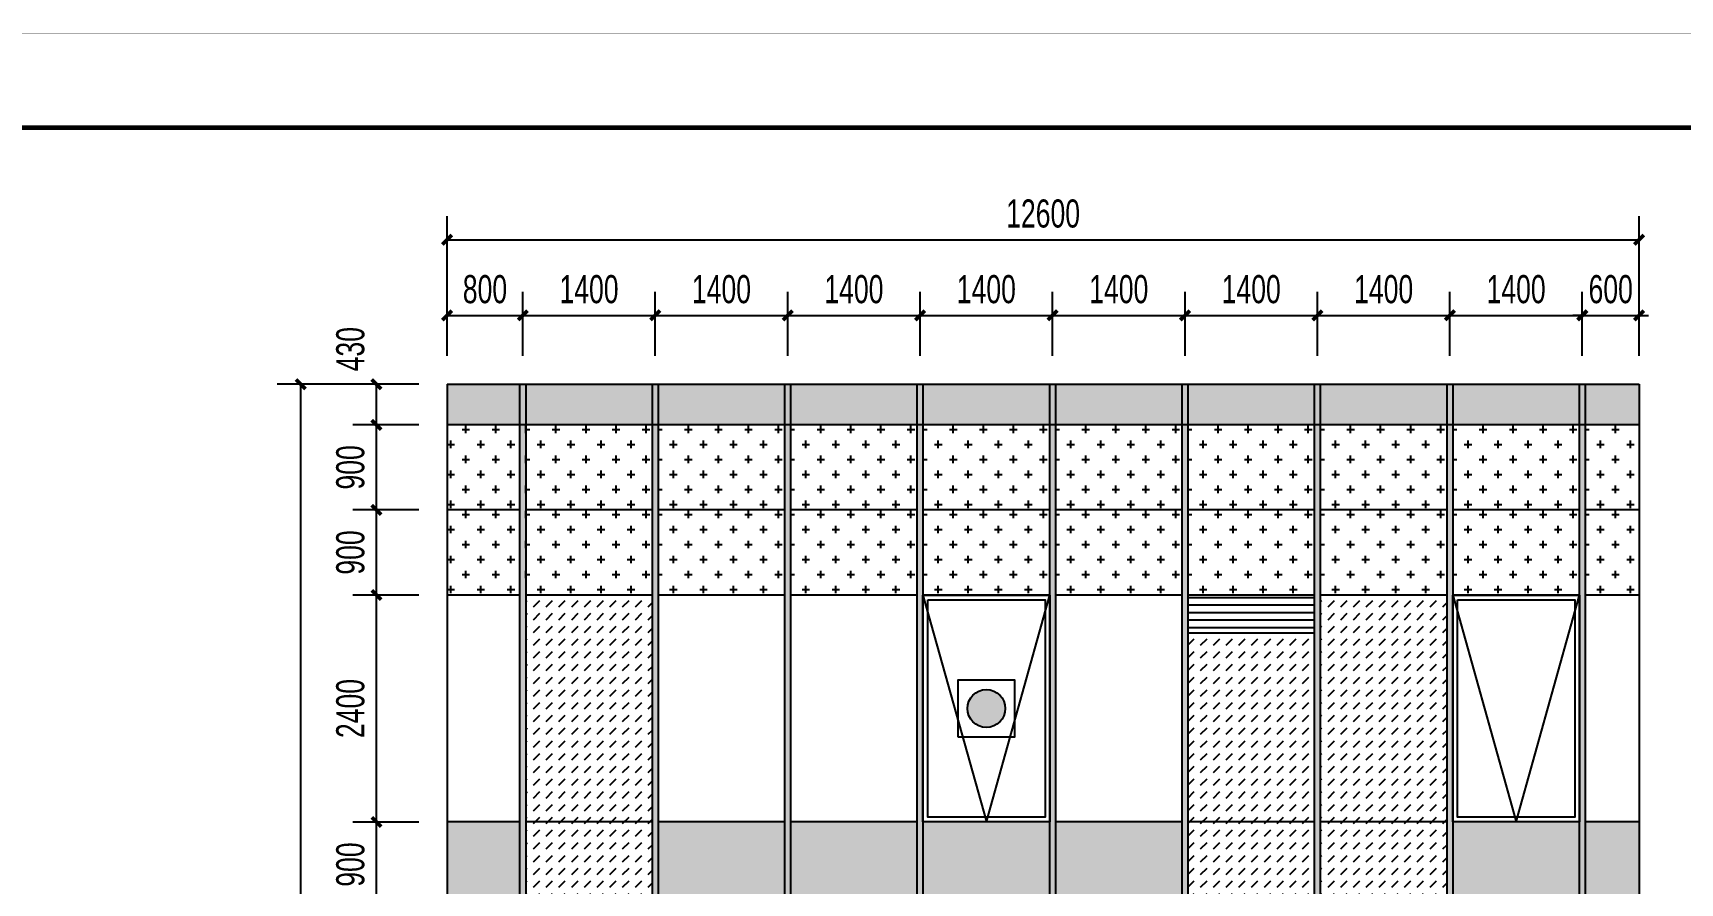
# Model space of a CAD drawing. Extents: x -3 to 440502, y -49243 to 59402.
# Drawn here: x 407219 to 424630, y 50412 to 59402 of the extents above; entities that cross this region are included whole.
import ezdxf

# ---------------------------------------------------------------- set-up
doc = ezdxf.new("R2010")
doc.units = 0
doc.header["$LTSCALE"] = 1000
doc.header["$MEASUREMENT"] = 0
for name, color, linetype in [('01-标注_尺寸', 124, 'Continuous'), ('05-填充_156', 156, 'Continuous'), ('05-填充_18', 18, 'Continuous'), ('05-填充_天正', 26, 'Continuous'), ('A-C_窗', 140, 'Continuous'), ('A-SE-MAT', 9, 'Continuous'), ('D_铝板', 181, 'Continuous'), ('E-立面', 255, 'Continuous')]:
    doc.layers.add(name, color=color, linetype=linetype)
doc.styles.add('_TCH_DIM_T3', font='ros.shx', dxfattribs={"width": 0.705882, "bigfont": 'jd.shx'})
doc.dimstyles.new('_TCH_ARCH&&100', dxfattribs={"dimtxt": 297.5, "dimasz": 100, "dimexe": 250, "dimexo": 300, "dimgap": 126.25, "dimtad": 1, "dimdec": 0, "dimzin": 0, "dimdsep": 46, "dimtxsty": '_TCH_DIM_T3', "dimblk": 'ARCHTICK', "dimcen": 0.09, "dimclrt": 7, "dimazin": 2, "dimtfac": 1, "dimtdec": 0, "dimtix": 1, "dimtmove": 2, "dimatfit": 3, "dimfxl": 0, "dimtolj": 1, "dimtzin": 0, "dimarcsym": 0})
pattern_1 = [(360, (431281.58, 84313.96), (158.75, 158.75), [79.375, -238.125]), (90, (431321.27, 84274.27), (-158.75, 158.75), [79.375, -238.125])]
pattern_2 = [(360, (431281.58, 85213.96), (158.75, 158.75), [79.375, -238.125]), (90, (431321.27, 85174.27), (-158.75, 158.75), [79.375, -238.125])]
pattern_3 = [(45, (431281.58, 84313.96), (4e-14, 134.70384), [95.25, -95.25])]

# ---------------------------------------------------------------- blocks, each defined once
blk = doc.blocks.new('图框-A1')
for points, const_width in [([(0, 0), (841, 0), (841, 594), (0, 594)], 0.05), ([(766, 584), (25, 584), (25, 10), (766, 10)], 0.5)]:
    blk.add_lwpolyline(points, close=True, dxfattribs=dict(const_width=const_width))
blk = doc.blocks.new('A$C2DDF4F07')
at = {"layer": 'A-C_窗'}
for points in [[(0, 2400), (1340, 2400), (1340, 0), (0, 0)], [(50, 2350), (1290, 2350), (1290, 50), (50, 50)]]:
    blk.add_lwpolyline(points, close=True, dxfattribs=at)
blk.add_lwpolyline([(0, 2400), (670, 0), (1340, 2400)], dxfattribs=at)
blk = doc.blocks.new('*U26')
at = {"layer": '05-填充_18'}
h = blk.add_hatch(color=256, dxfattribs=at)
h.dxf.hatch_style = 1
h.paths.add_polyline_path([(60, -14550), (0, -14550), (0, 310), (60, 310)])
blk.add_lwpolyline([(60, -14550), (0, -14550), (0, 310), (60, 310)], close=True)
blk = doc.blocks.new('消防救援窗口标志')
at = {"layer": 'A-SE-MAT'}
h = blk.add_hatch(color=1, dxfattribs=at)
h.dxf.hatch_style = 1
edge = h.paths.add_edge_path()
edge.add_arc((1413360, -341824), 200, 0, 360)
at = {"layer": 'A-SE-MAT', "color": 1}
blk.add_lwpolyline([(1413060, -342124), (1413660, -342124), (1413660, -341524), (1413060, -341524)], close=True, dxfattribs=at)
blk.add_circle((1413360, -341824), 200, dxfattribs=at)
blk = doc.blocks.new('_ArchTick')
at = {"color": 0, "linetype": 'ByBlock', "const_width": 0.4}
blk.add_lwpolyline([(-0.5, -0.5), (0.5, 0.5)], dxfattribs=at)
blk = doc.blocks.new('*D907')
at = {"layer": '01-标注_尺寸', "color": 0, "lineweight": -2, "transparency": 16777216}
for p, q in [((411297, 51058), (410600, 51058)), ((410850, 50158), (410850, 51058)), ((411297, 50158), (410600, 50158))]:
    blk.add_line(p, q, dxfattribs=at)
at = {"layer": 'Defpoints', "color": 0, "transparency": 16777216}
for p in [(410850, 51058), (411597, 51058), (411597, 50158)]:
    blk.add_point(p, dxfattribs=at)
at = {"layer": '01-标注_尺寸', "color": 0, "lineweight": -2, "transparency": 16777216, "xscale": 100, "yscale": 100, "zscale": 100}
for p, rotation in [((410850, 51058), 90), ((410850, 50158), 270)]:
    blk.add_blockref('_ArchTick', p, dxfattribs=dict(at, rotation=rotation))
at = {"layer": '01-标注_尺寸', "color": 7, "transparency": 16777216, "insert": (410575, 50608), "char_height": 297.5, "attachment_point": 5, "rotation": 90, "style": '_TCH_DIM_T3'}
blk.add_mtext('\\A1;900', dxfattribs=at)
blk = doc.blocks.new('*D908')
at = {"layer": '01-标注_尺寸', "color": 0, "lineweight": -2, "transparency": 16777216}
for p, q in [((411297, 53458), (410600, 53458)), ((410850, 51058), (410850, 53458)), ((411297, 51058), (410600, 51058))]:
    blk.add_line(p, q, dxfattribs=at)
at = {"layer": 'Defpoints', "color": 0, "transparency": 16777216}
for p in [(410850, 53458), (411597, 53458), (411597, 51058)]:
    blk.add_point(p, dxfattribs=at)
at = {"layer": '01-标注_尺寸', "color": 0, "lineweight": -2, "transparency": 16777216, "xscale": 100, "yscale": 100, "zscale": 100}
for p, rotation in [((410850, 53458), 90), ((410850, 51058), 270)]:
    blk.add_blockref('_ArchTick', p, dxfattribs=dict(at, rotation=rotation))
at = {"layer": '01-标注_尺寸', "color": 7, "transparency": 16777216, "insert": (410575, 52258), "char_height": 297.5, "attachment_point": 5, "rotation": 90, "style": '_TCH_DIM_T3'}
blk.add_mtext('\\A1;2400', dxfattribs=at)
blk = doc.blocks.new('*D909')
at = {"layer": '01-标注_尺寸', "color": 0, "lineweight": -2, "transparency": 16777216}
for p, q in [((411297, 54358), (410600, 54358)), ((410850, 53458), (410850, 54358)), ((411297, 53458), (410600, 53458))]:
    blk.add_line(p, q, dxfattribs=at)
at = {"layer": 'Defpoints', "color": 0, "transparency": 16777216}
for p in [(410850, 54358), (411597, 54358), (411597, 53458)]:
    blk.add_point(p, dxfattribs=at)
at = {"layer": '01-标注_尺寸', "color": 0, "lineweight": -2, "transparency": 16777216, "xscale": 100, "yscale": 100, "zscale": 100}
for p, rotation in [((410850, 54358), 90), ((410850, 53458), 270)]:
    blk.add_blockref('_ArchTick', p, dxfattribs=dict(at, rotation=rotation))
at = {"layer": '01-标注_尺寸', "color": 7, "transparency": 16777216, "insert": (410575, 53908), "char_height": 297.5, "attachment_point": 5, "rotation": 90, "style": '_TCH_DIM_T3'}
blk.add_mtext('\\A1;900', dxfattribs=at)
blk = doc.blocks.new('*D910')
at = {"layer": '01-标注_尺寸', "color": 0, "lineweight": -2, "transparency": 16777216}
for p, q in [((411297, 55258), (410600, 55258)), ((410850, 54358), (410850, 55258)), ((411297, 54358), (410600, 54358))]:
    blk.add_line(p, q, dxfattribs=at)
at = {"layer": 'Defpoints', "color": 0, "transparency": 16777216}
for p in [(410850, 55258), (411597, 55258), (411597, 54358)]:
    blk.add_point(p, dxfattribs=at)
at = {"layer": '01-标注_尺寸', "color": 0, "lineweight": -2, "transparency": 16777216, "xscale": 100, "yscale": 100, "zscale": 100}
for p, rotation in [((410850, 55258), 90), ((410850, 54358), 270)]:
    blk.add_blockref('_ArchTick', p, dxfattribs=dict(at, rotation=rotation))
at = {"layer": '01-标注_尺寸', "color": 7, "transparency": 16777216, "insert": (410575, 54808), "char_height": 297.5, "attachment_point": 5, "rotation": 90, "style": '_TCH_DIM_T3'}
blk.add_mtext('\\A1;900', dxfattribs=at)
blk = doc.blocks.new('*D911')
at = {"layer": '01-标注_尺寸', "color": 0, "lineweight": -2, "transparency": 16777216}
for p, q in [((411297, 55688), (410600, 55688)), ((410850, 55258), (410850, 55688)), ((411297, 55258), (410600, 55258))]:
    blk.add_line(p, q, dxfattribs=at)
at = {"layer": 'Defpoints', "color": 0, "transparency": 16777216}
for p in [(410850, 55688), (411597, 55688), (411597, 55258)]:
    blk.add_point(p, dxfattribs=at)
at = {"layer": '01-标注_尺寸', "color": 0, "lineweight": -2, "transparency": 16777216, "xscale": 100, "yscale": 100, "zscale": 100}
for p, rotation in [((410850, 55688), 90), ((410850, 55258), 270)]:
    blk.add_blockref('_ArchTick', p, dxfattribs=dict(at, rotation=rotation))
at = {"layer": '01-标注_尺寸', "color": 7, "transparency": 16777216, "insert": (410575, 56058), "char_height": 297.5, "attachment_point": 5, "rotation": 90, "style": '_TCH_DIM_T3'}
blk.add_mtext('\\A1;430', dxfattribs=at)
blk = doc.blocks.new('*D912')
at = {"layer": '01-标注_尺寸', "color": 0, "lineweight": -2, "transparency": 16777216}
for p, q in [((411190, 55688), (409800, 55688)), ((410050, 40828), (410050, 55688)), ((411190, 40828), (409800, 40828))]:
    blk.add_line(p, q, dxfattribs=at)
at = {"layer": 'Defpoints', "color": 0, "transparency": 16777216}
for p in [(410050, 55688), (411490, 55688), (411490, 40828)]:
    blk.add_point(p, dxfattribs=at)
at = {"layer": '01-标注_尺寸', "color": 0, "lineweight": -2, "transparency": 16777216, "xscale": 100, "yscale": 100, "zscale": 100}
for p, rotation in [((410050, 55688), 90), ((410050, 40828), 270)]:
    blk.add_blockref('_ArchTick', p, dxfattribs=dict(at, rotation=rotation))
at = {"layer": '01-标注_尺寸', "color": 7, "transparency": 16777216, "insert": (409775, 48258), "char_height": 297.5, "attachment_point": 5, "rotation": 90, "style": '_TCH_DIM_T3'}
blk.add_mtext('\\A1;14860', dxfattribs=at)
blk = doc.blocks.new('*D913')
at = {"layer": '01-标注_尺寸', "color": 0, "lineweight": -2, "transparency": 16777216}
for p, q in [((411597, 55988), (411597, 56666)), ((412397, 55988), (412397, 56666)), ((411597, 56416), (412397, 56416))]:
    blk.add_line(p, q, dxfattribs=at)
at = {"layer": 'Defpoints', "color": 0, "transparency": 16777216}
for p in [(412397, 56416), (411597, 55688), (412397, 55688)]:
    blk.add_point(p, dxfattribs=at)
at = {"layer": '01-标注_尺寸', "color": 0, "lineweight": -2, "transparency": 16777216, "xscale": 100, "yscale": 100, "zscale": 100, "rotation": 180}
blk.add_blockref('_ArchTick', (411597, 56416), dxfattribs=at)
at = {"layer": '01-标注_尺寸', "color": 0, "lineweight": -2, "transparency": 16777216, "xscale": 100, "yscale": 100, "zscale": 100}
blk.add_blockref('_ArchTick', (412397, 56416), dxfattribs=at)
at = {"layer": '01-标注_尺寸', "color": 7, "transparency": 16777216, "insert": (411997, 56691), "char_height": 297.5, "attachment_point": 5, "style": '_TCH_DIM_T3'}
blk.add_mtext('\\A1;800', dxfattribs=at)
blk = doc.blocks.new('*D914')
at = {"layer": '01-标注_尺寸', "color": 0, "lineweight": -2, "transparency": 16777216}
for p, q in [((412397, 55988), (412397, 56666)), ((413797, 55988), (413797, 56666)), ((412397, 56416), (413797, 56416))]:
    blk.add_line(p, q, dxfattribs=at)
at = {"layer": 'Defpoints', "color": 0, "transparency": 16777216}
for p in [(413797, 56416), (412397, 55688), (413797, 55688)]:
    blk.add_point(p, dxfattribs=at)
at = {"layer": '01-标注_尺寸', "color": 0, "lineweight": -2, "transparency": 16777216, "xscale": 100, "yscale": 100, "zscale": 100, "rotation": 180}
blk.add_blockref('_ArchTick', (412397, 56416), dxfattribs=at)
at = {"layer": '01-标注_尺寸', "color": 0, "lineweight": -2, "transparency": 16777216, "xscale": 100, "yscale": 100, "zscale": 100}
blk.add_blockref('_ArchTick', (413797, 56416), dxfattribs=at)
at = {"layer": '01-标注_尺寸', "color": 7, "transparency": 16777216, "insert": (413097, 56691), "char_height": 297.5, "attachment_point": 5, "style": '_TCH_DIM_T3'}
blk.add_mtext('\\A1;1400', dxfattribs=at)
blk = doc.blocks.new('*D915')
at = {"layer": '01-标注_尺寸', "color": 0, "lineweight": -2, "transparency": 16777216}
for p, q in [((413797, 55988), (413797, 56666)), ((415197, 55988), (415197, 56666)), ((413797, 56416), (415197, 56416))]:
    blk.add_line(p, q, dxfattribs=at)
at = {"layer": 'Defpoints', "color": 0, "transparency": 16777216}
for p in [(415197, 56416), (413797, 55688), (415197, 55688)]:
    blk.add_point(p, dxfattribs=at)
at = {"layer": '01-标注_尺寸', "color": 0, "lineweight": -2, "transparency": 16777216, "xscale": 100, "yscale": 100, "zscale": 100, "rotation": 180}
blk.add_blockref('_ArchTick', (413797, 56416), dxfattribs=at)
at = {"layer": '01-标注_尺寸', "color": 0, "lineweight": -2, "transparency": 16777216, "xscale": 100, "yscale": 100, "zscale": 100}
blk.add_blockref('_ArchTick', (415197, 56416), dxfattribs=at)
at = {"layer": '01-标注_尺寸', "color": 7, "transparency": 16777216, "insert": (414497, 56691), "char_height": 297.5, "attachment_point": 5, "style": '_TCH_DIM_T3'}
blk.add_mtext('\\A1;1400', dxfattribs=at)
blk = doc.blocks.new('*D916')
at = {"layer": '01-标注_尺寸', "color": 0, "lineweight": -2, "transparency": 16777216}
for p, q in [((415197, 55988), (415197, 56666)), ((416597, 55988), (416597, 56666)), ((415197, 56416), (416597, 56416))]:
    blk.add_line(p, q, dxfattribs=at)
at = {"layer": 'Defpoints', "color": 0, "transparency": 16777216}
for p in [(416597, 56416), (415197, 55688), (416597, 55688)]:
    blk.add_point(p, dxfattribs=at)
at = {"layer": '01-标注_尺寸', "color": 0, "lineweight": -2, "transparency": 16777216, "xscale": 100, "yscale": 100, "zscale": 100, "rotation": 180}
blk.add_blockref('_ArchTick', (415197, 56416), dxfattribs=at)
at = {"layer": '01-标注_尺寸', "color": 0, "lineweight": -2, "transparency": 16777216, "xscale": 100, "yscale": 100, "zscale": 100}
blk.add_blockref('_ArchTick', (416597, 56416), dxfattribs=at)
at = {"layer": '01-标注_尺寸', "color": 7, "transparency": 16777216, "insert": (415897, 56691), "char_height": 297.5, "attachment_point": 5, "style": '_TCH_DIM_T3'}
blk.add_mtext('\\A1;1400', dxfattribs=at)
blk = doc.blocks.new('*D917')
at = {"layer": '01-标注_尺寸', "color": 0, "lineweight": -2, "transparency": 16777216}
for p, q in [((416597, 55988), (416597, 56666)), ((417997, 55988), (417997, 56666)), ((416597, 56416), (417997, 56416))]:
    blk.add_line(p, q, dxfattribs=at)
at = {"layer": 'Defpoints', "color": 0, "transparency": 16777216}
for p in [(417997, 56416), (416597, 55688), (417997, 55688)]:
    blk.add_point(p, dxfattribs=at)
at = {"layer": '01-标注_尺寸', "color": 0, "lineweight": -2, "transparency": 16777216, "xscale": 100, "yscale": 100, "zscale": 100, "rotation": 180}
blk.add_blockref('_ArchTick', (416597, 56416), dxfattribs=at)
at = {"layer": '01-标注_尺寸', "color": 0, "lineweight": -2, "transparency": 16777216, "xscale": 100, "yscale": 100, "zscale": 100}
blk.add_blockref('_ArchTick', (417997, 56416), dxfattribs=at)
at = {"layer": '01-标注_尺寸', "color": 7, "transparency": 16777216, "insert": (417297, 56691), "char_height": 297.5, "attachment_point": 5, "style": '_TCH_DIM_T3'}
blk.add_mtext('\\A1;1400', dxfattribs=at)
blk = doc.blocks.new('*D918')
at = {"layer": '01-标注_尺寸', "color": 0, "lineweight": -2, "transparency": 16777216}
for p, q in [((417997, 55988), (417997, 56666)), ((419397, 55988), (419397, 56666)), ((417997, 56416), (419397, 56416))]:
    blk.add_line(p, q, dxfattribs=at)
at = {"layer": 'Defpoints', "color": 0, "transparency": 16777216}
for p in [(419397, 56416), (417997, 55688), (419397, 55688)]:
    blk.add_point(p, dxfattribs=at)
at = {"layer": '01-标注_尺寸', "color": 0, "lineweight": -2, "transparency": 16777216, "xscale": 100, "yscale": 100, "zscale": 100, "rotation": 180}
blk.add_blockref('_ArchTick', (417997, 56416), dxfattribs=at)
at = {"layer": '01-标注_尺寸', "color": 0, "lineweight": -2, "transparency": 16777216, "xscale": 100, "yscale": 100, "zscale": 100}
blk.add_blockref('_ArchTick', (419397, 56416), dxfattribs=at)
at = {"layer": '01-标注_尺寸', "color": 7, "transparency": 16777216, "insert": (418697, 56691), "char_height": 297.5, "attachment_point": 5, "style": '_TCH_DIM_T3'}
blk.add_mtext('\\A1;1400', dxfattribs=at)
blk = doc.blocks.new('*D919')
at = {"layer": '01-标注_尺寸', "color": 0, "lineweight": -2, "transparency": 16777216}
for p, q in [((419397, 55988), (419397, 56666)), ((420797, 55988), (420797, 56666)), ((419397, 56416), (420797, 56416))]:
    blk.add_line(p, q, dxfattribs=at)
at = {"layer": 'Defpoints', "color": 0, "transparency": 16777216}
for p in [(420797, 56416), (419397, 55688), (420797, 55688)]:
    blk.add_point(p, dxfattribs=at)
at = {"layer": '01-标注_尺寸', "color": 0, "lineweight": -2, "transparency": 16777216, "xscale": 100, "yscale": 100, "zscale": 100, "rotation": 180}
blk.add_blockref('_ArchTick', (419397, 56416), dxfattribs=at)
at = {"layer": '01-标注_尺寸', "color": 0, "lineweight": -2, "transparency": 16777216, "xscale": 100, "yscale": 100, "zscale": 100}
blk.add_blockref('_ArchTick', (420797, 56416), dxfattribs=at)
at = {"layer": '01-标注_尺寸', "color": 7, "transparency": 16777216, "insert": (420097, 56691), "char_height": 297.5, "attachment_point": 5, "style": '_TCH_DIM_T3'}
blk.add_mtext('\\A1;1400', dxfattribs=at)
blk = doc.blocks.new('*D920')
at = {"layer": '01-标注_尺寸', "color": 0, "lineweight": -2, "transparency": 16777216}
for p, q in [((420797, 55988), (420797, 56666)), ((422197, 55988), (422197, 56666)), ((420797, 56416), (422197, 56416))]:
    blk.add_line(p, q, dxfattribs=at)
at = {"layer": 'Defpoints', "color": 0, "transparency": 16777216}
for p in [(422197, 56416), (420797, 55688), (422197, 55688)]:
    blk.add_point(p, dxfattribs=at)
at = {"layer": '01-标注_尺寸', "color": 0, "lineweight": -2, "transparency": 16777216, "xscale": 100, "yscale": 100, "zscale": 100, "rotation": 180}
blk.add_blockref('_ArchTick', (420797, 56416), dxfattribs=at)
at = {"layer": '01-标注_尺寸', "color": 0, "lineweight": -2, "transparency": 16777216, "xscale": 100, "yscale": 100, "zscale": 100}
blk.add_blockref('_ArchTick', (422197, 56416), dxfattribs=at)
at = {"layer": '01-标注_尺寸', "color": 7, "transparency": 16777216, "insert": (421497, 56691), "char_height": 297.5, "attachment_point": 5, "style": '_TCH_DIM_T3'}
blk.add_mtext('\\A1;1400', dxfattribs=at)
blk = doc.blocks.new('*D921')
at = {"layer": '01-标注_尺寸', "color": 0, "lineweight": -2, "transparency": 16777216}
for p, q in [((422197, 55988), (422197, 56666)), ((423597, 55988), (423597, 56666)), ((422197, 56416), (423597, 56416))]:
    blk.add_line(p, q, dxfattribs=at)
at = {"layer": 'Defpoints', "color": 0, "transparency": 16777216}
for p in [(423597, 56416), (422197, 55688), (423597, 55688)]:
    blk.add_point(p, dxfattribs=at)
at = {"layer": '01-标注_尺寸', "color": 0, "lineweight": -2, "transparency": 16777216, "xscale": 100, "yscale": 100, "zscale": 100, "rotation": 180}
blk.add_blockref('_ArchTick', (422197, 56416), dxfattribs=at)
at = {"layer": '01-标注_尺寸', "color": 0, "lineweight": -2, "transparency": 16777216, "xscale": 100, "yscale": 100, "zscale": 100}
blk.add_blockref('_ArchTick', (423597, 56416), dxfattribs=at)
at = {"layer": '01-标注_尺寸', "color": 7, "transparency": 16777216, "insert": (422897, 56691), "char_height": 297.5, "attachment_point": 5, "style": '_TCH_DIM_T3'}
blk.add_mtext('\\A1;1400', dxfattribs=at)
blk = doc.blocks.new('*D922')
at = {"layer": '01-标注_尺寸', "color": 0, "lineweight": -2, "transparency": 16777216}
for p, q in [((423597, 55988), (423597, 56666)), ((424197, 55988), (424197, 56666)), ((423597, 56416), (423497, 56416)), ((423597, 56416), (424197, 56416)), ((424197, 56416), (424297, 56416))]:
    blk.add_line(p, q, dxfattribs=at)
at = {"layer": 'Defpoints', "color": 0, "transparency": 16777216}
for p in [(424197, 56416), (423597, 55688), (424197, 55688)]:
    blk.add_point(p, dxfattribs=at)
at = {"layer": '01-标注_尺寸', "color": 0, "lineweight": -2, "transparency": 16777216, "xscale": 100, "yscale": 100, "zscale": 100}
blk.add_blockref('_ArchTick', (423597, 56416), dxfattribs=at)
at = {"layer": '01-标注_尺寸', "color": 0, "lineweight": -2, "transparency": 16777216, "xscale": 100, "yscale": 100, "zscale": 100, "rotation": 180}
blk.add_blockref('_ArchTick', (424197, 56416), dxfattribs=at)
at = {"layer": '01-标注_尺寸', "color": 7, "transparency": 16777216, "insert": (423897, 56691), "char_height": 297.5, "attachment_point": 5, "style": '_TCH_DIM_T3'}
blk.add_mtext('\\A1;600', dxfattribs=at)
blk = doc.blocks.new('*D923')
at = {"layer": '01-标注_尺寸', "color": 0, "lineweight": -2, "transparency": 16777216}
for p, q in [((411597, 56067), (411597, 57466)), ((424197, 56067), (424197, 57466)), ((411597, 57216), (424197, 57216))]:
    blk.add_line(p, q, dxfattribs=at)
at = {"layer": 'Defpoints', "color": 0, "transparency": 16777216}
for p in [(424197, 57216), (411597, 55767), (424197, 55767)]:
    blk.add_point(p, dxfattribs=at)
at = {"layer": '01-标注_尺寸', "color": 0, "lineweight": -2, "transparency": 16777216, "xscale": 100, "yscale": 100, "zscale": 100, "rotation": 180}
blk.add_blockref('_ArchTick', (411597, 57216), dxfattribs=at)
at = {"layer": '01-标注_尺寸', "color": 0, "lineweight": -2, "transparency": 16777216, "xscale": 100, "yscale": 100, "zscale": 100}
blk.add_blockref('_ArchTick', (424197, 57216), dxfattribs=at)
at = {"layer": '01-标注_尺寸', "color": 7, "transparency": 16777216, "insert": (417897, 57491), "char_height": 297.5, "attachment_point": 5, "style": '_TCH_DIM_T3'}
blk.add_mtext('\\A1;12600', dxfattribs=at)

msp = doc.modelspace()

# ---------------------------------------------------------------- hatches: boundary and pattern name
at = {"layer": '05-填充_156'}
h = msp.add_hatch(dxfattribs=at)
h.set_pattern_fill('CROSS', color=136, scale=100, angle=90)
h.set_pattern_definition(pattern_2)
h.paths.add_polyline_path([(412367.3, 55258.2), (411597.3, 55258.2), (411597.3, 54358.2), (412367.3, 54358.2)])
h = msp.add_hatch(dxfattribs=at)
h.set_pattern_fill('CROSS', color=136, scale=100, angle=90)
h.set_pattern_definition(pattern_2)
h.paths.add_polyline_path([(413767.3, 55258.2), (412427.3, 55258.2), (412427.3, 54358.2), (413767.3, 54358.2)])
h = msp.add_hatch(dxfattribs=at)
h.set_pattern_fill('CROSS', color=136, scale=100, angle=90)
h.set_pattern_definition([(360, (432681.58, 85213.96), (158.75, 158.75), [79.375, -238.125]), (90, (432721.27, 85174.27), (-158.75, 158.75), [79.375, -238.125])])
h.paths.add_polyline_path([(415167.3, 55258.2), (413827.3, 55258.2), (413827.3, 54358.2), (415167.3, 54358.2)])
h = msp.add_hatch(dxfattribs=at)
h.set_pattern_fill('CROSS', color=136, scale=100, angle=90)
h.set_pattern_definition([(360, (434081.58, 85213.96), (158.75, 158.75), [79.375, -238.125]), (90, (434121.27, 85174.27), (-158.75, 158.75), [79.375, -238.125])])
h.paths.add_polyline_path([(416567.3, 55258.2), (415227.3, 55258.2), (415227.3, 54358.2), (416567.3, 54358.2)])
h = msp.add_hatch(dxfattribs=at)
h.set_pattern_fill('CROSS', color=136, scale=100, angle=90)
h.set_pattern_definition([(360, (435481.58, 85213.96), (158.75, 158.75), [79.375, -238.125]), (90, (435521.27, 85174.27), (-158.75, 158.75), [79.375, -238.125])])
h.paths.add_polyline_path([(417967.3, 55258.2), (416627.3, 55258.2), (416627.3, 54358.2), (417967.3, 54358.2)])
h = msp.add_hatch(dxfattribs=at)
h.set_pattern_fill('CROSS', color=136, scale=100, angle=90)
h.set_pattern_definition([(360, (436881.58, 85213.96), (158.75, 158.75), [79.375, -238.125]), (90, (436921.27, 85174.27), (-158.75, 158.75), [79.375, -238.125])])
h.paths.add_polyline_path([(419367.3, 55258.2), (418027.3, 55258.2), (418027.3, 54358.2), (419367.3, 54358.2)])
h = msp.add_hatch(dxfattribs=at)
h.set_pattern_fill('CROSS', color=136, scale=100, angle=90)
h.set_pattern_definition([(360, (438281.58, 85213.96), (158.75, 158.75), [79.375, -238.125]), (90, (438321.27, 85174.27), (-158.75, 158.75), [79.375, -238.125])])
h.paths.add_polyline_path([(420767.3, 55258.2), (419427.3, 55258.2), (419427.3, 54358.2), (420767.3, 54358.2)])
h = msp.add_hatch(dxfattribs=at)
h.set_pattern_fill('CROSS', color=136, scale=100, angle=90)
h.set_pattern_definition([(360, (439681.58, 85213.96), (158.75, 158.75), [79.375, -238.125]), (90, (439721.27, 85174.27), (-158.75, 158.75), [79.375, -238.125])])
h.paths.add_polyline_path([(422167.3, 55258.2), (420827.3, 55258.2), (420827.3, 54358.2), (422167.3, 54358.2)])
h = msp.add_hatch(dxfattribs=at)
h.set_pattern_fill('CROSS', color=136, scale=100, angle=90)
h.set_pattern_definition([(360, (441081.58, 85213.96), (158.75, 158.75), [79.375, -238.125]), (90, (441121.27, 85174.27), (-158.75, 158.75), [79.375, -238.125])])
h.paths.add_polyline_path([(423567.3, 55258.2), (422227.3, 55258.2), (422227.3, 54358.2), (423567.3, 54358.2)])
h = msp.add_hatch(dxfattribs=at)
h.set_pattern_fill('CROSS', color=136, scale=100, angle=90)
h.set_pattern_definition([(360, (442481.58, 85213.96), (158.75, 158.75), [79.375, -238.125]), (90, (442521.27, 85174.27), (-158.75, 158.75), [79.375, -238.125])])
h.paths.add_polyline_path([(424197.3, 55258.2), (423627.3, 55258.2), (423627.3, 54358.2), (424197.3, 54358.2)])
h = msp.add_hatch(dxfattribs=at)
h.set_pattern_fill('CROSS', color=136, scale=100, angle=90)
h.set_pattern_definition(pattern_1)
h.paths.add_polyline_path([(412367.3, 54358.2), (411597.3, 54358.2), (411597.3, 53458.2), (412367.3, 53458.2)])
h = msp.add_hatch(dxfattribs=at)
h.set_pattern_fill('CROSS', color=136, scale=100, angle=90)
h.set_pattern_definition(pattern_1)
h.paths.add_polyline_path([(413767.3, 54358.2), (412427.3, 54358.2), (412427.3, 53458.2), (413767.3, 53458.2)])
h = msp.add_hatch(dxfattribs=at)
h.set_pattern_fill('CROSS', color=136, scale=100, angle=90)
h.set_pattern_definition([(360, (432681.58, 84313.96), (158.75, 158.75), [79.375, -238.125]), (90, (432721.27, 84274.27), (-158.75, 158.75), [79.375, -238.125])])
h.paths.add_polyline_path([(415167.3, 54358.2), (413827.3, 54358.2), (413827.3, 53458.2), (415167.3, 53458.2)])
h = msp.add_hatch(dxfattribs=at)
h.set_pattern_fill('CROSS', color=136, scale=100, angle=90)
h.set_pattern_definition([(360, (434081.58, 84313.96), (158.75, 158.75), [79.375, -238.125]), (90, (434121.27, 84274.27), (-158.75, 158.75), [79.375, -238.125])])
h.paths.add_polyline_path([(416567.3, 54358.2), (415227.3, 54358.2), (415227.3, 53458.2), (416567.3, 53458.2)])
h = msp.add_hatch(dxfattribs=at)
h.set_pattern_fill('CROSS', color=136, scale=100, angle=90)
h.set_pattern_definition([(360, (435481.58, 84313.96), (158.75, 158.75), [79.375, -238.125]), (90, (435521.27, 84274.27), (-158.75, 158.75), [79.375, -238.125])])
h.paths.add_polyline_path([(417967.3, 54358.2), (416627.3, 54358.2), (416627.3, 53458.2), (417967.3, 53458.2)])
h = msp.add_hatch(dxfattribs=at)
h.set_pattern_fill('CROSS', color=136, scale=100, angle=90)
h.set_pattern_definition([(360, (436881.58, 84313.96), (158.75, 158.75), [79.375, -238.125]), (90, (436921.27, 84274.27), (-158.75, 158.75), [79.375, -238.125])])
h.paths.add_polyline_path([(419367.3, 54358.2), (418027.3, 54358.2), (418027.3, 53458.2), (419367.3, 53458.2)])
h = msp.add_hatch(dxfattribs=at)
h.set_pattern_fill('CROSS', color=136, scale=100, angle=90)
h.set_pattern_definition([(360, (438281.58, 84313.96), (158.75, 158.75), [79.375, -238.125]), (90, (438321.27, 84274.27), (-158.75, 158.75), [79.375, -238.125])])
h.paths.add_polyline_path([(420767.3, 54358.2), (419427.3, 54358.2), (419427.3, 53458.2), (420767.3, 53458.2)])
h = msp.add_hatch(dxfattribs=at)
h.set_pattern_fill('CROSS', color=136, scale=100, angle=90)
h.set_pattern_definition([(360, (439681.58, 84313.96), (158.75, 158.75), [79.375, -238.125]), (90, (439721.27, 84274.27), (-158.75, 158.75), [79.375, -238.125])])
h.paths.add_polyline_path([(422167.3, 54358.2), (420827.3, 54358.2), (420827.3, 53458.2), (422167.3, 53458.2)])
h = msp.add_hatch(dxfattribs=at)
h.set_pattern_fill('CROSS', color=136, scale=100, angle=90)
h.set_pattern_definition([(360, (441081.58, 84313.96), (158.75, 158.75), [79.375, -238.125]), (90, (441121.27, 84274.27), (-158.75, 158.75), [79.375, -238.125])])
h.paths.add_polyline_path([(423567.3, 54358.2), (422227.3, 54358.2), (422227.3, 53458.2), (423567.3, 53458.2)])
h = msp.add_hatch(dxfattribs=at)
h.set_pattern_fill('CROSS', color=136, scale=100, angle=90)
h.set_pattern_definition([(360, (442481.58, 84313.96), (158.75, 158.75), [79.375, -238.125]), (90, (442521.27, 84274.27), (-158.75, 158.75), [79.375, -238.125])])
h.paths.add_polyline_path([(424197.3, 54358.2), (423627.3, 54358.2), (423627.3, 53458.2), (424197.3, 53458.2)])
h = msp.add_hatch(dxfattribs=at)
h.set_pattern_fill('DASH', color=256, scale=100, angle=135)
h.set_pattern_definition([(45, (422881.58, 84313.96), (4e-14, 134.70384), [95.25, -95.25])])
h.paths.add_polyline_path([(413767.3, 53458.2), (412427.3, 53458.2), (412427.3, 50158.2), (413767.3, 50158.2)])
h = msp.add_hatch(dxfattribs=at)
h.set_pattern_fill('DASH', color=256, scale=100, angle=135)
h.set_pattern_definition(pattern_3)
h.paths.add_polyline_path([(422167.3, 53458.2), (420827.3, 53458.2), (420827.3, 50158.2), (422167.3, 50158.2)])
h = msp.add_hatch(dxfattribs=at)
h.set_pattern_fill('DASH', color=256, scale=100, angle=135)
h.set_pattern_definition(pattern_3)
h.paths.add_polyline_path([(420767.3, 53058.2), (419427.3, 53058.2), (419427.3, 50158.2), (420767.3, 50158.2)])
at = {"layer": '05-填充_18'}
h = msp.add_hatch(color=256, dxfattribs=at)
h.dxf.hatch_style = 1
h.paths.add_polyline_path([(411597.3, 55688.2), (411597.3, 55258.2), (424197.3, 55258.2), (424197.3, 55688.2)])
at = {"layer": '05-填充_天正'}
h = msp.add_hatch(dxfattribs=at)
h.set_pattern_fill('AR-CONC', color=256, scale=200)
h.set_pattern_definition([(50, (0, 0), (364.36934, -31.87817), [38.1, -419.1]), (355, (0, 0), (-70.48565, 382.1133), [30.48, -335.28]), (100.451, (30.36, -2.66), (293.885, 350.23338), [32.38, -356.18]), (46.1842, (0, 101.6), (542.1581, -84.08466), [57.15, -628.65]), (96.6356, (45.2, 94.6), (474.8085, 494.8511), [48.57, -534.27]), (351.184, (0, 101.6), (474.8092, 494.8502), [45.72, -502.92]), (21, (50.8, 76.2), (303.22976, -204.53104), [38.1, -419.1]), (326, (50.8, 76.2), (123.60406, 368.37593), [30.48, -335.28]), (71.4514, (76.07, 59.16), (426.83298, 163.84572), [32.38, -356.18]), (37.5, (0, 0), (6.177207, 169.110078), [0, -331.216, 0, -340.36, 0, -336.55]), (7.5, (0, 0), (133.639325, 200.36115), [0, -194.056, 0, -323.596, 0, -128.27]), (327.5, (-113.28, 0), (271.18119, -11.45749), [0, -127, 0, -396.24, 0, -525.78]), (317.5, (-164.08, 0), (296.25836, 50.85298), [0, -165.1, 0, -263.144, 0, -373.38])])
h.paths.add_polyline_path([(423627.3, 51058.2), (424197.3, 51058.2), (424197.3, 50158.2), (423627.3, 50158.2)])
h.paths.add_polyline_path([(422227.3, 50158.2), (423567.3, 50158.2), (423567.3, 51058.2), (422227.3, 51058.2)])
h.paths.add_polyline_path([(418027.3, 50158.2), (419367.3, 50158.2), (419367.3, 51058.2), (418027.3, 51058.2)])
h.paths.add_polyline_path([(416627.3, 50158.2), (417967.3, 50158.2), (417967.3, 51058.2), (416627.3, 51058.2)])
h.paths.add_polyline_path([(415227.3, 50158.2), (416567.3, 50158.2), (416567.3, 51058.2), (415227.3, 51058.2)])
h.paths.add_polyline_path([(413827.3, 50158.2), (415167.3, 50158.2), (415167.3, 51058.2), (413827.3, 51058.2)])
h.paths.add_polyline_path([(411597.3, 50158.2), (412367.3, 50158.2), (412367.3, 51058.2), (411597.3, 51058.2)])
h.paths.add_polyline_path([(423627.3, 46858.2), (424197.3, 46858.2), (424197.3, 45958.2), (423627.3, 45958.2)])
h.paths.add_polyline_path([(422227.3, 45958.2), (423567.3, 45958.2), (423567.3, 46858.2), (422227.3, 46858.2)])
h.paths.add_polyline_path([(418027.3, 45958.2), (419367.3, 45958.2), (419367.3, 46858.2), (418027.3, 46858.2)])
h.paths.add_polyline_path([(416627.3, 45958.2), (417967.3, 45958.2), (417967.3, 46858.2), (416627.3, 46858.2)])
h.paths.add_polyline_path([(415227.3, 45958.2), (416567.3, 45958.2), (416567.3, 46858.2), (415227.3, 46858.2)])
h.paths.add_polyline_path([(413827.3, 45958.2), (415167.3, 45958.2), (415167.3, 46858.2), (413827.3, 46858.2)])
h.paths.add_polyline_path([(411597.3, 45958.2), (412367.3, 45958.2), (412367.3, 46858.2), (411597.3, 46858.2)])
h.paths.add_polyline_path([(423627.3, 42658.2), (424197.3, 42658.2), (424197.3, 41758.2), (423627.3, 41758.2)])
h.paths.add_polyline_path([(422227.3, 41758.2), (423567.3, 41758.2), (423567.3, 42658.2), (422227.3, 42658.2)])
h.paths.add_polyline_path([(418027.3, 41758.2), (419367.3, 41758.2), (419367.3, 42658.2), (418027.3, 42658.2)])
h.paths.add_polyline_path([(416627.3, 41758.2), (417967.3, 41758.2), (417967.3, 42658.2), (416627.3, 42658.2)])
h.paths.add_polyline_path([(415227.3, 41758.2), (416567.3, 41758.2), (416567.3, 42658.2), (415227.3, 42658.2)])
h.paths.add_polyline_path([(413827.3, 41758.2), (415167.3, 41758.2), (415167.3, 42658.2), (413827.3, 42658.2)])
h.paths.add_polyline_path([(411597.3, 41758.2), (412367.3, 41758.2), (412367.3, 42658.2), (411597.3, 42658.2)])
at = {"layer": 'A-C_窗'}
h = msp.add_hatch(dxfattribs=at)
h.set_pattern_fill('ANSI31', color=256, scale=50, angle=315)
h.set_pattern_definition([(0, (777785.455, -97538.03), (2e-14, 79.375), [])])
h.paths.add_polyline_path([(420767.3, 53458.2), (419427.3, 53458.2), (419427.3, 53058.2), (420767.3, 53058.2)])

# ---------------------------------------------------------------- linework, layer by layer
for points in [[(412367.3, 54358.2), (411597.3, 54358.2)], [(413767.3, 54358.2), (412427.3, 54358.2)], [(415167.3, 54358.2), (413827.3, 54358.2)], [(416567.3, 54358.2), (415227.3, 54358.2)], [(417967.3, 54358.2), (416627.3, 54358.2)], [(419367.3, 54358.2), (418027.3, 54358.2)], [(420767.3, 54358.2), (419427.3, 54358.2)], [(422167.3, 54358.2), (420827.3, 54358.2)], [(423567.3, 54358.2), (422227.3, 54358.2)], [(424197.3, 54358.2), (423627.3, 54358.2)], [(412367.3, 53458.2), (411597.3, 53458.2)], [(413767.3, 53458.2), (412427.3, 53458.2)], [(415167.3, 53458.2), (413827.3, 53458.2)], [(416567.3, 53458.2), (415227.3, 53458.2)], [(417967.3, 53458.2), (416627.3, 53458.2)], [(419367.3, 53458.2), (418027.3, 53458.2)], [(420767.3, 53458.2), (419427.3, 53458.2)], [(422167.3, 53458.2), (420827.3, 53458.2)], [(423567.3, 53458.2), (422227.3, 53458.2)], [(424197.3, 53458.2), (423627.3, 53458.2)], [(419427.3, 53058.2), (420767.3, 53058.2)], [(412367.3, 51058.2), (411597.3, 51058.2)], [(413767.3, 51058.2), (412427.3, 51058.2)], [(415167.3, 51058.2), (413827.3, 51058.2)], [(416567.3, 51058.2), (415227.3, 51058.2)], [(419367.3, 51058.2), (418027.3, 51058.2)], [(420767.3, 51058.2), (419427.3, 51058.2)], [(422167.3, 51058.2), (420827.3, 51058.2)], [(423567.3, 51058.2), (422227.3, 51058.2)], [(424197.3, 51058.2), (423627.3, 51058.2)]]:
    msp.add_lwpolyline(points, dxfattribs=at)
at = {"layer": 'E-立面'}
for p, q in [((411597.3, 55688.2), (424197.3, 55688.2)), ((411597.3, 55688.2), (411597.3, 40828.2)), ((424197.3, 55688.2), (424197.3, 40828.2))]:
    msp.add_line(p, q, dxfattribs=at)
msp.add_lwpolyline([(424197.3, 55258.2), (411597.3, 55258.2)], dxfattribs=at)

# ---------------------------------------------------------------- block references
at = {"xscale": 100, "yscale": 100, "zscale": 100}
msp.add_blockref('图框-A1', (356400, 0), dxfattribs=at)
at = {"layer": 'A-C_窗'}
for p in [(416627.3, 51058.2), (422227.3, 51058.2)]:
    msp.add_blockref('A$C2DDF4F07', p, dxfattribs=at)
at = {"layer": 'A-SE-MAT'}
msp.add_blockref('消防救援窗口标志', (-996062.8, 394082.5), dxfattribs=at)
at = {"layer": 'D_铝板'}
for p in [(412367.3, 55378.3), (413767.3, 55378.3), (415167.3, 55378.3), (416567.3, 55378.3), (417967.3, 55378.3), (419367.3, 55378.3), (420767.3, 55378.3), (422167.3, 55378.3), (423567.3, 55378.3)]:
    msp.add_blockref('*U26', p, dxfattribs=at)

# ---------------------------------------------------------------- dimensions: what is measured, and where the dimension line sits
at = {"layer": '01-标注_尺寸'}
for p1, p2, distance, picture, middle in [((411597.3, 55766.7), (424197.3, 55766.7), 1449.6, '*D923', (417897.3, 57491.4)), ((411597.3, 55688.2), (412397.3, 55688.2), 728.2, '*D913', (411997.3, 56691.4)), ((412397.3, 55688.2), (413797.3, 55688.2), 728.2, '*D914', (413097.3, 56691.4)), ((413797.3, 55688.2), (415197.3, 55688.2), 728.2, '*D915', (414497.3, 56691.4)), ((415197.3, 55688.2), (416597.3, 55688.2), 728.2, '*D916', (415897.3, 56691.4)), ((416597.3, 55688.2), (417997.3, 55688.2), 728.2, '*D917', (417297.3, 56691.4)), ((417997.3, 55688.2), (419397.3, 55688.2), 728.2, '*D918', (418697.3, 56691.4)), ((419397.3, 55688.2), (420797.3, 55688.2), 728.2, '*D919', (420097.3, 56691.4)), ((420797.3, 55688.2), (422197.3, 55688.2), 728.2, '*D920', (421497.3, 56691.4)), ((422197.3, 55688.2), (423597.3, 55688.2), 728.2, '*D921', (422897.3, 56691.4)), ((423597.3, 55688.2), (424197.3, 55688.2), 728.2, '*D922', (423897.3, 56691.4)), ((411490, 40828.2), (411490, 55688.2), 1440.1, '*D912', (409774.9, 48258.2)), ((411597.3, 54358.2), (411597.3, 55258.2), 747.4, '*D910', (410574.9, 54808.2)), ((411597.3, 53458.2), (411597.3, 54358.2), 747.4, '*D909', (410574.9, 53908.2)), ((411597.3, 51058.2), (411597.3, 53458.2), 747.4, '*D908', (410574.9, 52258.2)), ((411597.3, 50158.2), (411597.3, 51058.2), 747.4, '*D907', (410574.9, 50608.2))]:
    dim = msp.add_aligned_dim(p1=p1, p2=p2, distance=distance, dimstyle='_TCH_ARCH&&100', dxfattribs=at)
    dim.commit()
    dim.dimension.update_dxf_attribs({"geometry": picture, "text_midpoint": middle})
dim = msp.add_linear_dim(base=(410849.9, 55688.2), p1=(411597.3, 55258.2), p2=(411597.3, 55688.2), angle=90, dimstyle='_TCH_ARCH&&100', dxfattribs=at)
dim.commit()
dim.dimension.update_dxf_attribs({"geometry": '*D911', "text_midpoint": (410574.9, 56058.2), "dimtype": 161})

doc.saveas('drawing.dxf')
